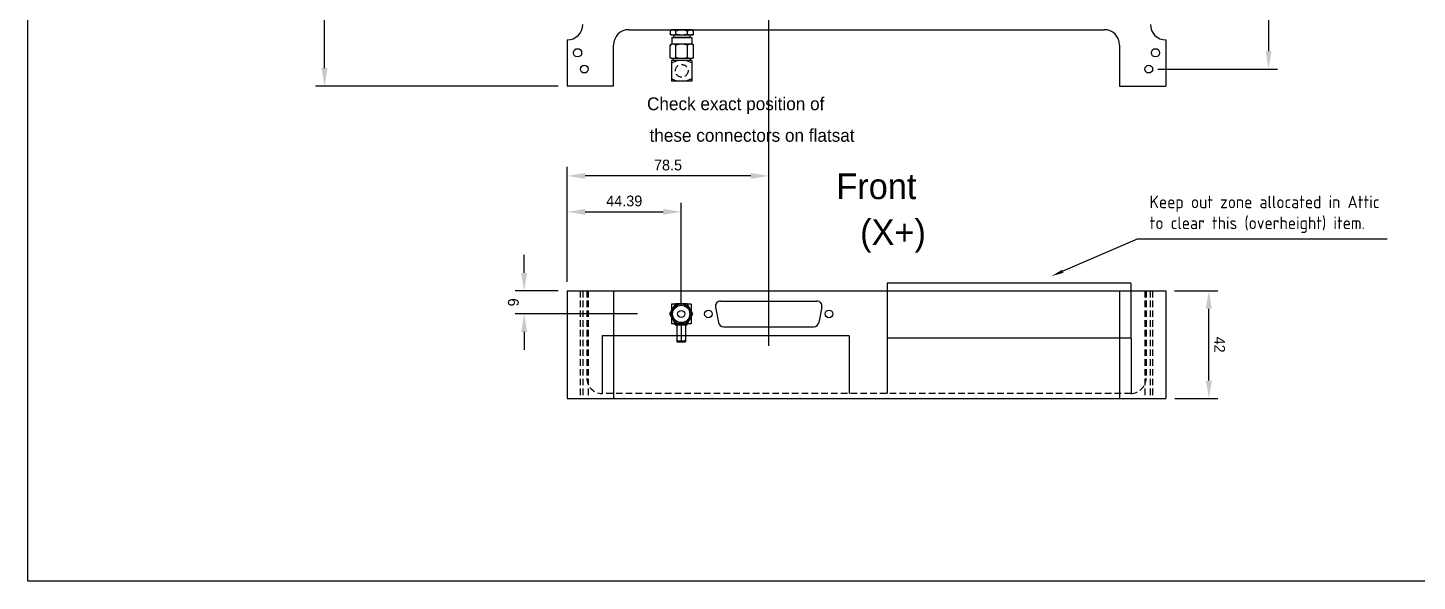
# Model space of a CAD drawing. Header units: millimetres. Extents: x 0 to 840, y 0 to 594.
# Drawn here: x 0 to 541, y 0 to 216 of the extents above; entities that cross this region are included whole.
import ezdxf

# ---------------------------------------------------------------- set-up
doc = ezdxf.new("R2010")
doc.units = ezdxf.units.MM
doc.header["$LTSCALE"] = 0.4
doc.header["$PDMODE"] = 3
doc.linetypes.add('HIDDEN', pattern=[9.525, 6.35, -3.175])
doc.layers.add('AM_5', color=3, linetype='Continuous', lineweight=25)
for name, color, linetype in [('HID', 2, 'HIDDEN'), ('OUT', 1, 'Continuous'), ('S1', 7, 'Continuous'), ('S2', 7, 'Continuous'), ('SECT', 4, 'Continuous')]:
    doc.layers.add(name, color=color, linetype=linetype)
doc.styles.add('ACISOTS', font='isocp.shx', dxfattribs={"height": 1})
doc.dimstyles.new('A3DIM$0', dxfattribs={"dimscale": 1.4, "dimtxt": 3, "dimasz": 5, "dimexe": 2.5, "dimexo": 2.5, "dimgap": 1.5, "dimtad": 1, "dimtoh": 1, "dimdsep": 46, "dimtxsty": 'Standard', "dimcen": 2, "dimazin": 2, "dimtfac": 1, "dimtofl": 0, "dimtmove": 0, "dimatfit": 3, "dimfxl": 1, "dimarcsym": 0})

# ---------------------------------------------------------------- blocks, each defined once
blk = doc.blocks.new('*D5')
at = {"layer": 'AM_5', "color": 0, "lineweight": -2}
for p, q in [((206.76, 426.23), (112.15, 426.23)), ((115.65, 199.98), (115.65, 419.23)), ((206.76, 192.98), (112.15, 192.98))]:
    blk.add_line(p, q, dxfattribs=at)
at = {"layer": 'AM_5', "color": 0}
for points in [[(114.48, 419.23), (116.82, 419.23), (115.65, 426.23)], [(114.48, 199.98), (116.82, 199.98), (115.65, 192.98)]]:
    blk.add_solid(points, dxfattribs=at)
at = {"layer": 'Defpoints', "color": 0}
for p in [(115.65, 426.23), (210.26, 426.23), (210.26, 192.98)]:
    blk.add_point(p, dxfattribs=at)
at = {"layer": 'AM_5', "color": 0, "insert": (111.45, 309.6), "char_height": 4.2, "attachment_point": 5, "rotation": 90}
blk.add_mtext('233.25', dxfattribs=at)
blk = doc.blocks.new('*S13')
at = {"layer": 'AM_5', "color": 3}
for p, q in [((432.29, 133.3), (403.35, 120.81)), ((529.82, 133.3), (432.29, 133.3))]:
    blk.add_line(p, q, dxfattribs=at)
blk.add_trace([(403.09, 121.4), (403.6, 120.21), (398.85, 118.86)], dxfattribs=at)
at = {"layer": 'AM_5', "color": 2, "insert": (437.19, 135.75), "char_height": 4.9, "attachment_point": 7, "style": 'ACISOTS'}
blk.add_mtext('Keep out zone allocated in Attic \\Pto clear this (overheight) item.', dxfattribs=at)
blk = doc.blocks.new('*D7')
at = {"layer": 'AM_5', "color": 0, "lineweight": -2}
for p, q in [((210.26, 116.69), (210.26, 147.49)), ((254.64, 107.69), (254.64, 147.49)), ((217.26, 143.99), (247.64, 143.99))]:
    blk.add_line(p, q, dxfattribs=at)
at = {"layer": 'AM_5', "color": 0}
for points in [[(217.26, 145.15), (217.26, 142.82), (210.26, 143.99)], [(247.64, 145.15), (247.64, 142.82), (254.64, 143.99)]]:
    blk.add_solid(points, dxfattribs=at)
at = {"layer": 'Defpoints', "color": 0}
for p in [(254.64, 143.99), (210.26, 113.19), (254.64, 104.19)]:
    blk.add_point(p, dxfattribs=at)
at = {"layer": 'AM_5', "color": 0, "insert": (232.45, 148.19), "char_height": 4.2, "attachment_point": 5}
blk.add_mtext('44.39', dxfattribs=at)
blk = doc.blocks.new('*D8')
at = {"layer": 'AM_5', "color": 0, "lineweight": -2}
for p, q in [((210.26, 116.69), (210.26, 161.49)), ((281.76, 157.99), (217.26, 157.99)), ((288.76, 91.74), (288.76, 161.49))]:
    blk.add_line(p, q, dxfattribs=at)
at = {"layer": 'AM_5', "color": 0}
for points in [[(217.26, 159.15), (217.26, 156.82), (210.26, 157.99)], [(281.76, 159.15), (281.76, 156.82), (288.76, 157.99)]]:
    blk.add_solid(points, dxfattribs=at)
at = {"layer": 'Defpoints', "color": 0}
for p in [(210.26, 157.99), (210.26, 113.19), (288.76, 88.24)]:
    blk.add_point(p, dxfattribs=at)
at = {"layer": 'AM_5', "color": 0, "insert": (249.51, 162.19), "char_height": 4.2, "attachment_point": 5}
blk.add_mtext('78.5', dxfattribs=at)
blk = doc.blocks.new('*D9')
at = {"layer": 'AM_5', "color": 0, "lineweight": -2}
for p, q in [((193.46, 120.19), (193.46, 127.19)), ((206.76, 113.19), (189.96, 113.19)), ((237.65, 104.19), (189.96, 104.19)), ((193.46, 97.19), (193.46, 90.19))]:
    blk.add_line(p, q, dxfattribs=at)
at = {"layer": 'AM_5', "color": 0}
for points in [[(192.29, 120.19), (194.62, 120.19), (193.46, 113.19)], [(192.29, 97.19), (194.62, 97.19), (193.46, 104.19)]]:
    blk.add_solid(points, dxfattribs=at)
at = {"layer": 'Defpoints', "color": 0}
for p in [(210.26, 113.19), (193.46, 104.19), (241.15, 104.19)]:
    blk.add_point(p, dxfattribs=at)
at = {"layer": 'AM_5', "color": 0, "insert": (189.26, 108.69), "char_height": 4.2, "attachment_point": 5, "rotation": 90}
blk.add_mtext('9', dxfattribs=at)
blk = doc.blocks.new('*D11')
at = {"layer": 'AM_5', "color": 0, "lineweight": -2}
for p, q in [((440.38, 419.6), (487.04, 419.6)), ((483.54, 412.6), (483.54, 206.6)), ((440.38, 199.6), (487.04, 199.6))]:
    blk.add_line(p, q, dxfattribs=at)
at = {"layer": 'AM_5', "color": 0}
for points in [[(482.38, 412.6), (484.71, 412.6), (483.54, 419.6)], [(482.38, 206.6), (484.71, 206.6), (483.54, 199.6)]]:
    blk.add_solid(points, dxfattribs=at)
at = {"layer": 'Defpoints', "color": 0}
for p in [(436.88, 419.6), (436.88, 199.6), (483.54, 199.6)]:
    blk.add_point(p, dxfattribs=at)
at = {"layer": 'AM_5', "color": 0, "insert": (479.34, 309.6), "char_height": 4.2, "attachment_point": 5, "rotation": 90}
blk.add_mtext('220', dxfattribs=at)
blk = doc.blocks.new('*D12')
at = {"layer": 'AM_5', "color": 0, "lineweight": -2}
for p, q in [((446.96, 113.19), (463.76, 113.21)), ((460.3, 78.21), (460.26, 106.21)), ((447.01, 71.19), (463.81, 71.21))]:
    blk.add_line(p, q, dxfattribs=at)
at = {"layer": 'AM_5', "color": 0}
for points in [[(461.43, 106.21), (459.1, 106.2), (460.26, 113.21)], [(461.46, 78.21), (459.13, 78.2), (460.31, 71.21)]]:
    blk.add_solid(points, dxfattribs=at)
at = {"layer": 'Defpoints', "color": 0}
for p in [(443.46, 113.19), (460.26, 113.21), (443.51, 71.19)]:
    blk.add_point(p, dxfattribs=at)
at = {"layer": 'AM_5', "color": 0, "insert": (464.48, 92.21), "char_height": 4.2, "attachment_point": 5, "rotation": 270.0686}
blk.add_mtext('42', dxfattribs=at)

msp = doc.modelspace()

# ---------------------------------------------------------------- linework, layer by layer
for p, q in [((288.756, 95.586), (288.756, 305.735)), ((234.256, 214.977), (419.506, 214.977)), ((250.289, 214.431), (250.289, 213.212)), ((258.805, 212.859), (250.9, 212.859)), ((251.678, 212.859), (251.678, 211.896)), ((258.028, 211.896), (251.678, 211.896)), ((252.571, 213.212), (252.571, 214.431)), ((257.135, 213.212), (257.135, 214.431)), ((258.028, 212.859), (258.028, 211.896)), ((259.417, 213.212), (259.417, 214.431)), ((210.256, 210.977), (210.256, 192.977)), ((228.256, 192.977), (228.256, 208.977)), ((425.506, 208.977), (425.506, 192.977)), ((443.506, 210.977), (443.506, 210.977)), ((443.506, 210.977), (443.506, 192.977)), ((228.256, 192.977), (210.256, 192.977)), ((425.506, 192.977), (443.506, 192.977)), ((210.256, 113.186), (210.256, 71.186)), ((210.256, 113.186), (443.506, 113.186)), ((228.256, 113.186), (228.256, 71.186)), ((425.506, 113.186), (425.506, 71.186)), ((443.456, 113.186), (443.456, 71.186)), ((210.256, 106.186), (210.256, 71.186)), ((258.481, 108.031), (250.806, 108.031)), ((250.806, 108.031), (250.806, 100.356)), ((258.481, 108.031), (258.481, 100.356)), ((258.481, 100.356), (250.806, 100.356)), ((252.34, 99.885), (252.34, 100.236)), ((256.948, 99.885), (256.948, 100.236)), ((210.256, 71.186), (443.506, 71.186))]:
    msp.add_line(p, q)
at = {"color": 7, "linetype": 'Continuous'}
for p, q in [((250.289, 214.431), (250.9, 214.859)), ((250.9, 212.859), (250.289, 213.212)), ((258.805, 214.859), (250.9, 214.859)), ((258.805, 212.859), (250.9, 212.859)), ((250.976, 211.896), (258.729, 211.896)), ((250.976, 211.896), (250.976, 209.362)), ((258.729, 211.896), (258.729, 209.362)), ((259.417, 214.431), (258.805, 214.859)), ((258.805, 212.859), (259.417, 213.212)), ((250.289, 208.934), (250.9, 209.362)), ((250.289, 204.04), (250.289, 208.934)), ((258.805, 209.362), (250.9, 209.362)), ((252.571, 204.04), (252.571, 208.934)), ((257.135, 204.04), (257.135, 208.934)), ((259.417, 208.934), (258.805, 209.362)), ((259.417, 204.04), (259.417, 208.934)), ((250.9, 203.687), (250.289, 204.04)), ((258.805, 203.687), (250.9, 203.687)), ((250.9, 202.007), (253.216, 202.952)), ((258.805, 202.952), (250.9, 202.952)), ((250.9, 202.952), (250.9, 194.92)), ((251.534, 203.687), (251.534, 202.952)), ((258.805, 202.007), (256.49, 202.952)), ((258.172, 203.687), (258.172, 202.952)), ((258.805, 203.687), (259.417, 204.04)), ((258.805, 202.952), (258.805, 194.92)), ((250.9, 195.865), (253.216, 194.92)), ((258.805, 195.865), (256.49, 194.92)), ((258.805, 194.92), (250.9, 194.92))]:
    msp.add_line(p, q, dxfattribs=at)
for points in [[(0, 0), (0, 594), (840, 594), (840, 0), (0, 0)], [(256.924, 100.236), (259.205, 104.186), (256.924, 108.136), (252.363, 108.136), (250.083, 104.186), (252.363, 100.236)]]:
    msp.add_lwpolyline(points, close=True)
for centre, radius in [((214.256, 205.977), 1.6), ((439.506, 205.977), 1.6), ((216.881, 199.602), 1.5), ((436.881, 199.602), 1.5), ((254.644, 104.186), 3.875)]:
    msp.add_circle(centre, radius)
for centre, start, end in [((210.256, 216.977), 270, 0), ((443.506, 216.977), 180, 270), ((234.256, 208.977), 90, 180), ((419.506, 208.977), 0, 90)]:
    msp.add_arc(centre, 6, start, end)
for points, knots in [([(251.43, 214.859), (251.356, 214.859), (251.205, 214.847), (250.98, 214.794), (250.753, 214.706), (250.52, 214.585), (250.367, 214.486), (250.289, 214.431)], [0, 0, 0, 0, 0.2226892, 0.4513248, 0.6919554, 0.951303, 1.237502, 1.237502, 1.237502, 1.237502]), ([(250.987, 212.916), (250.986, 212.916), (250.907, 212.936), (250.751, 212.986), (250.519, 213.086), (250.367, 213.167), (250.289, 213.212)], [0, 0, 0, 0, 0.00564927, 0.24199634, 0.49155126, 0.76085568, 0.76085568, 0.76085568, 0.76085568]), ([(251.357, 212.861), (251.306, 212.863), (251.182, 212.874), (251.059, 212.897), (250.987, 212.916)], [0, 0, 0, 0, 0.15121652, 0.37386013, 0.37386013, 0.37386013, 0.37386013]), ([(252.571, 214.431), (252.493, 214.486), (252.34, 214.585), (252.107, 214.706), (251.88, 214.794), (251.655, 214.847), (251.504, 214.859), (251.43, 214.859)], [0, 0, 0, 0, 0.2861765, 0.5455921, 0.7862379, 1.0148543, 1.237502, 1.237502, 1.237502, 1.237502]), ([(252.571, 213.212), (252.493, 213.167), (252.34, 213.086), (252.109, 212.986), (251.882, 212.913), (251.656, 212.869), (251.505, 212.859), (251.43, 212.859)], [0, 0, 0, 0, 0.2692958, 0.5189118, 0.7552677, 0.9835281, 1.2079223, 1.2079223, 1.2079223, 1.2079223]), ([(254.853, 214.859), (254.705, 214.859), (254.407, 214.847), (253.96, 214.795), (253.507, 214.708), (253.042, 214.587), (252.73, 214.487), (252.571, 214.431)], [0, 0, 0, 0, 0.4443566, 0.8927422, 1.3507227, 1.8267305, 2.332646, 2.332646, 2.332646, 2.332646]), ([(254.853, 212.859), (254.704, 212.859), (254.404, 212.869), (253.954, 212.913), (253.501, 212.985), (253.038, 213.084), (252.729, 213.167), (252.571, 213.212)], [0, 0, 0, 0, 0.4481518, 0.8985114, 1.3549441, 1.8242713, 2.3166239, 2.3166239, 2.3166239, 2.3166239]), ([(257.135, 214.431), (256.976, 214.487), (256.664, 214.587), (256.199, 214.708), (255.746, 214.795), (255.299, 214.847), (255.001, 214.859), (254.853, 214.859)], [0, 0, 0, 0, 0.5058749, 0.9820085, 1.4400216, 1.8883718, 2.332646, 2.332646, 2.332646, 2.332646]), ([(257.135, 213.212), (256.977, 213.167), (256.667, 213.084), (256.205, 212.985), (255.752, 212.913), (255.302, 212.869), (255.002, 212.859), (254.853, 212.859)], [0, 0, 0, 0, 0.4923367, 0.9617801, 1.4182325, 1.8685485, 2.316624, 2.316624, 2.316624, 2.316624]), ([(258.276, 214.859), (258.202, 214.859), (258.051, 214.847), (257.826, 214.794), (257.599, 214.706), (257.366, 214.585), (257.213, 214.486), (257.135, 214.431)], [0, 0, 0, 0, 0.2226892, 0.4513248, 0.6919554, 0.951303, 1.237502, 1.237502, 1.237502, 1.237502]), ([(258.276, 212.859), (258.201, 212.859), (258.05, 212.869), (257.824, 212.913), (257.597, 212.986), (257.365, 213.086), (257.213, 213.167), (257.135, 213.212)], [0, 0, 0, 0, 0.2244326, 0.4527159, 0.689063, 0.9386179, 1.2079223, 1.2079223, 1.2079223, 1.2079223]), ([(259.417, 214.431), (259.339, 214.486), (259.186, 214.585), (258.953, 214.706), (258.726, 214.794), (258.501, 214.847), (258.35, 214.859), (258.276, 214.859)], [0, 0, 0, 0, 0.2861765, 0.5455921, 0.7862379, 1.0148543, 1.237502, 1.237502, 1.237502, 1.237502]), ([(258.718, 212.916), (258.647, 212.897), (258.524, 212.874), (258.4, 212.863), (258.349, 212.861)], [0, 0, 0, 0, 0.2226833, 0.37386135, 0.37386135, 0.37386135, 0.37386135]), ([(259.417, 213.212), (259.339, 213.167), (259.186, 213.086), (258.955, 212.986), (258.798, 212.936), (258.72, 212.916), (258.718, 212.916)], [0, 0, 0, 0, 0.26929584, 0.51891185, 0.75526772, 0.76085427, 0.76085427, 0.76085427, 0.76085427]), ([(251.43, 209.362), (251.356, 209.362), (251.205, 209.35), (250.98, 209.297), (250.753, 209.209), (250.52, 209.088), (250.367, 208.989), (250.289, 208.934)], [0, 0, 0, 0, 0.2226892, 0.4513248, 0.6919554, 0.951303, 1.237502, 1.237502, 1.237502, 1.237502]), ([(252.571, 208.934), (252.493, 208.989), (252.34, 209.088), (252.107, 209.209), (251.88, 209.297), (251.655, 209.35), (251.504, 209.362), (251.43, 209.362)], [0, 0, 0, 0, 0.2861765, 0.5455921, 0.7862379, 1.0148543, 1.237502, 1.237502, 1.237502, 1.237502]), ([(254.853, 209.362), (254.705, 209.362), (254.407, 209.35), (253.96, 209.298), (253.507, 209.211), (253.042, 209.09), (252.73, 208.99), (252.571, 208.934)], [0, 0, 0, 0, 0.4443566, 0.8927422, 1.3507227, 1.8267305, 2.332646, 2.332646, 2.332646, 2.332646]), ([(257.135, 208.934), (256.976, 208.99), (256.664, 209.09), (256.199, 209.211), (255.746, 209.298), (255.299, 209.35), (255.001, 209.362), (254.853, 209.362)], [0, 0, 0, 0, 0.5058749, 0.9820085, 1.4400216, 1.8883718, 2.332646, 2.332646, 2.332646, 2.332646]), ([(258.276, 209.362), (258.202, 209.362), (258.051, 209.35), (257.826, 209.297), (257.599, 209.209), (257.366, 209.088), (257.213, 208.989), (257.135, 208.934)], [0, 0, 0, 0, 0.2226892, 0.4513248, 0.6919554, 0.951303, 1.237502, 1.237502, 1.237502, 1.237502]), ([(259.417, 208.934), (259.339, 208.989), (259.186, 209.088), (258.953, 209.209), (258.726, 209.297), (258.501, 209.35), (258.35, 209.362), (258.276, 209.362)], [0, 0, 0, 0, 0.2861765, 0.5455921, 0.7862379, 1.0148543, 1.237502, 1.237502, 1.237502, 1.237502]), ([(250.987, 203.743), (250.986, 203.744), (250.907, 203.763), (250.751, 203.813), (250.519, 203.913), (250.367, 203.995), (250.289, 204.04)], [0, 0, 0, 0, 0.00564927, 0.24199634, 0.49155126, 0.76085568, 0.76085568, 0.76085568, 0.76085568]), ([(251.357, 203.688), (251.306, 203.69), (251.182, 203.701), (251.059, 203.725), (250.987, 203.743)], [0, 0, 0, 0, 0.15121652, 0.37386013, 0.37386013, 0.37386013, 0.37386013]), ([(252.571, 204.04), (252.493, 203.995), (252.34, 203.913), (252.109, 203.813), (251.882, 203.741), (251.656, 203.697), (251.505, 203.687), (251.43, 203.687)], [0, 0, 0, 0, 0.2692958, 0.5189118, 0.7552677, 0.9835281, 1.2079223, 1.2079223, 1.2079223, 1.2079223]), ([(254.853, 203.687), (254.704, 203.687), (254.404, 203.696), (253.954, 203.74), (253.501, 203.812), (253.038, 203.912), (252.729, 203.994), (252.571, 204.04)], [0, 0, 0, 0, 0.4481518, 0.8985114, 1.3549441, 1.8242713, 2.3166239, 2.3166239, 2.3166239, 2.3166239]), ([(257.135, 204.04), (256.977, 203.994), (256.667, 203.912), (256.205, 203.812), (255.752, 203.74), (255.302, 203.696), (255.002, 203.687), (254.853, 203.687)], [0, 0, 0, 0, 0.4923367, 0.9617801, 1.4182325, 1.8685485, 2.316624, 2.316624, 2.316624, 2.316624]), ([(258.276, 203.687), (258.201, 203.687), (258.05, 203.697), (257.824, 203.741), (257.597, 203.813), (257.365, 203.913), (257.213, 203.995), (257.135, 204.04)], [0, 0, 0, 0, 0.2244326, 0.4527159, 0.689063, 0.9386179, 1.2079223, 1.2079223, 1.2079223, 1.2079223]), ([(258.718, 203.743), (258.647, 203.725), (258.524, 203.701), (258.4, 203.69), (258.349, 203.688)], [0, 0, 0, 0, 0.2226833, 0.37386135, 0.37386135, 0.37386135, 0.37386135]), ([(259.417, 204.04), (259.339, 203.995), (259.186, 203.913), (258.955, 203.813), (258.798, 203.763), (258.72, 203.744), (258.718, 203.743)], [0, 0, 0, 0, 0.26929584, 0.51891185, 0.75526772, 0.76085427, 0.76085427, 0.76085427, 0.76085427])]:
    msp.add_open_spline(points, degree=3, knots=knots, dxfattribs=at)
for points in [[(251.43, 212.859), (251.406, 212.859), (251.381, 212.86), (251.357, 212.861)], [(258.349, 212.861), (258.325, 212.86), (258.3, 212.859), (258.276, 212.859)], [(251.43, 203.687), (251.406, 203.687), (251.381, 203.687), (251.357, 203.688)], [(258.349, 203.688), (258.325, 203.687), (258.3, 203.687), (258.276, 203.687)]]:
    msp.add_open_spline(points, degree=3, dxfattribs=at)
at = {"layer": 'HID'}
for p, q in [((215.331, 113.186), (215.331, 71.186)), ((216.256, 113.186), (216.256, 71.186)), ((217.856, 113.186), (217.856, 79.186)), ((218.331, 113.186), (218.331, 71.186)), ((435.331, 113.186), (435.331, 71.186)), ((435.856, 113.186), (435.856, 79.186)), ((437.456, 113.186), (437.456, 71.186)), ((438.331, 113.186), (438.331, 71.186)), ((429.906, 73.186), (223.856, 73.186))]:
    msp.add_line(p, q, dxfattribs=at)
msp.add_circle((254.853, 198.936), 2.458, dxfattribs=at)
for centre, start, end in [((223.856, 79.186), 180, 270), ((429.856, 79.186), 270, 0)]:
    msp.add_arc(centre, 6, start, end, dxfattribs=at)
at = {"layer": 'OUT'}
for p, q in [((270.006, 109.186), (307.506, 109.186)), ((270.006, 109.186), (307.506, 109.186)), ((268.041, 106.81), (269.191, 100.81)), ((268.041, 106.81), (269.191, 100.81)), ((309.47, 106.81), (308.32, 100.81)), ((309.47, 106.81), (308.32, 100.81)), ((271.156, 99.186), (306.356, 99.186)), ((271.156, 99.186), (306.356, 99.186))]:
    msp.add_line(p, q, dxfattribs=at)
for centre in [(265.256, 104.186), (265.256, 104.186), (312.256, 104.186), (312.256, 104.186)]:
    msp.add_circle(centre, 1.5, dxfattribs=at)
for centre, start, end in [((270.006, 107.186), 90, 190.8501), ((270.006, 107.186), 90, 190.8501), ((307.506, 107.186), 349.1499, 90), ((307.506, 107.186), 349.1499, 90), ((271.156, 101.186), 190.8501, 270), ((271.156, 101.186), 190.8501, 270), ((306.356, 101.186), 270, 349.1499), ((306.356, 101.186), 270, 349.1499)]:
    msp.add_arc(centre, 2, start, end, dxfattribs=at)
at = {"layer": 'S1'}
for p, q in [((253.005, 99.885), (253.005, 93.331)), ((254.644, 99.885), (254.644, 93.331)), ((256.282, 99.885), (256.282, 93.331)), ((253.343, 93.729), (253.005, 94.067)), ((253.005, 93.331), (256.282, 93.331)), ((253.343, 93.729), (255.944, 93.729)), ((255.944, 93.729), (256.282, 94.067))]:
    msp.add_line(p, q, dxfattribs=at)
at = {"layer": 'S2'}
msp.add_line((252.34, 99.885), (256.948, 99.885), dxfattribs=at)
at = {"layer": 'SECT'}
for p, q in [((334.898, 116.186), (334.898, 73.186)), ((429.898, 116.186), (334.898, 116.186)), ((429.898, 116.186), (430.007, 73.186)), ((223.856, 95.586), (223.856, 73.186)), ((320.056, 95.586), (223.856, 95.586)), ((320.056, 95.586), (320.056, 73.186)), ((429.898, 94.686), (334.898, 94.686))]:
    msp.add_line(p, q, dxfattribs=at)
for radius in [3.875, 3.367, 1.374]:
    msp.add_circle((254.644, 104.186), radius, dxfattribs=at)

# ---------------------------------------------------------------- block references
at = {"layer": 'AM_5'}
msp.add_blockref('*S13', (0, 0), dxfattribs=at)

# ---------------------------------------------------------------- texts
for s, p in [('Check exact position of ', (241.322, 183.6)), ('these connectors on flatsat', (242.305, 171.287))]:
    msp.add_text(s, height=5).set_placement(p)
at = {"layer": 'OUT'}
for s, p in [('Front ', (315.103, 148.928)), ('(X+)', (324.381, 131.034))]:
    msp.add_text(s, height=10, dxfattribs=at).set_placement(p)

# ---------------------------------------------------------------- dimensions: what is measured, and where the dimension line sits
at = {"layer": 'AM_5'}
for base, p1, p2, picture, middle in [((115.65, 426.227), (210.256, 192.977), (210.256, 426.227), '*D5', (111.45, 309.602)), ((483.542, 199.602), (436.881, 419.602), (436.881, 199.602), '*D11', (479.342, 309.602)), ((193.456, 104.186), (210.256, 113.186), (241.151, 104.186), '*D9', (189.256, 108.686))]:
    dim = msp.add_linear_dim(base=base, p1=p1, p2=p2, angle=90, dimstyle='A3DIM$0', override={"dimscale": 1.4}, dxfattribs=at)
    dim.commit()
    dim.dimension.update_dxf_attribs({"geometry": picture, "text_midpoint": middle})
for base, p1, p2, picture, middle in [((210.256, 157.986), (288.756, 88.241), (210.256, 113.186), '*D8', (249.506, 162.186)), ((254.644, 143.986), (210.256, 113.186), (254.644, 104.186), '*D7', (232.45, 148.186))]:
    dim = msp.add_linear_dim(base=base, p1=p1, p2=p2, dimstyle='A3DIM$0', override={"dimscale": 1.4}, dxfattribs=at)
    dim.commit()
    dim.dimension.update_dxf_attribs({"geometry": picture, "text_midpoint": middle})
dim = msp.add_aligned_dim(p1=(443.506, 71.186), p2=(443.456, 113.186), distance=-16.8, dimstyle='A3DIM$0', override={"dimscale": 1.4}, dxfattribs=at)
dim.commit()
dim.dimension.update_dxf_attribs({"geometry": '*D12', "text_midpoint": (464.481, 92.211)})

doc.saveas('drawing.dxf')
